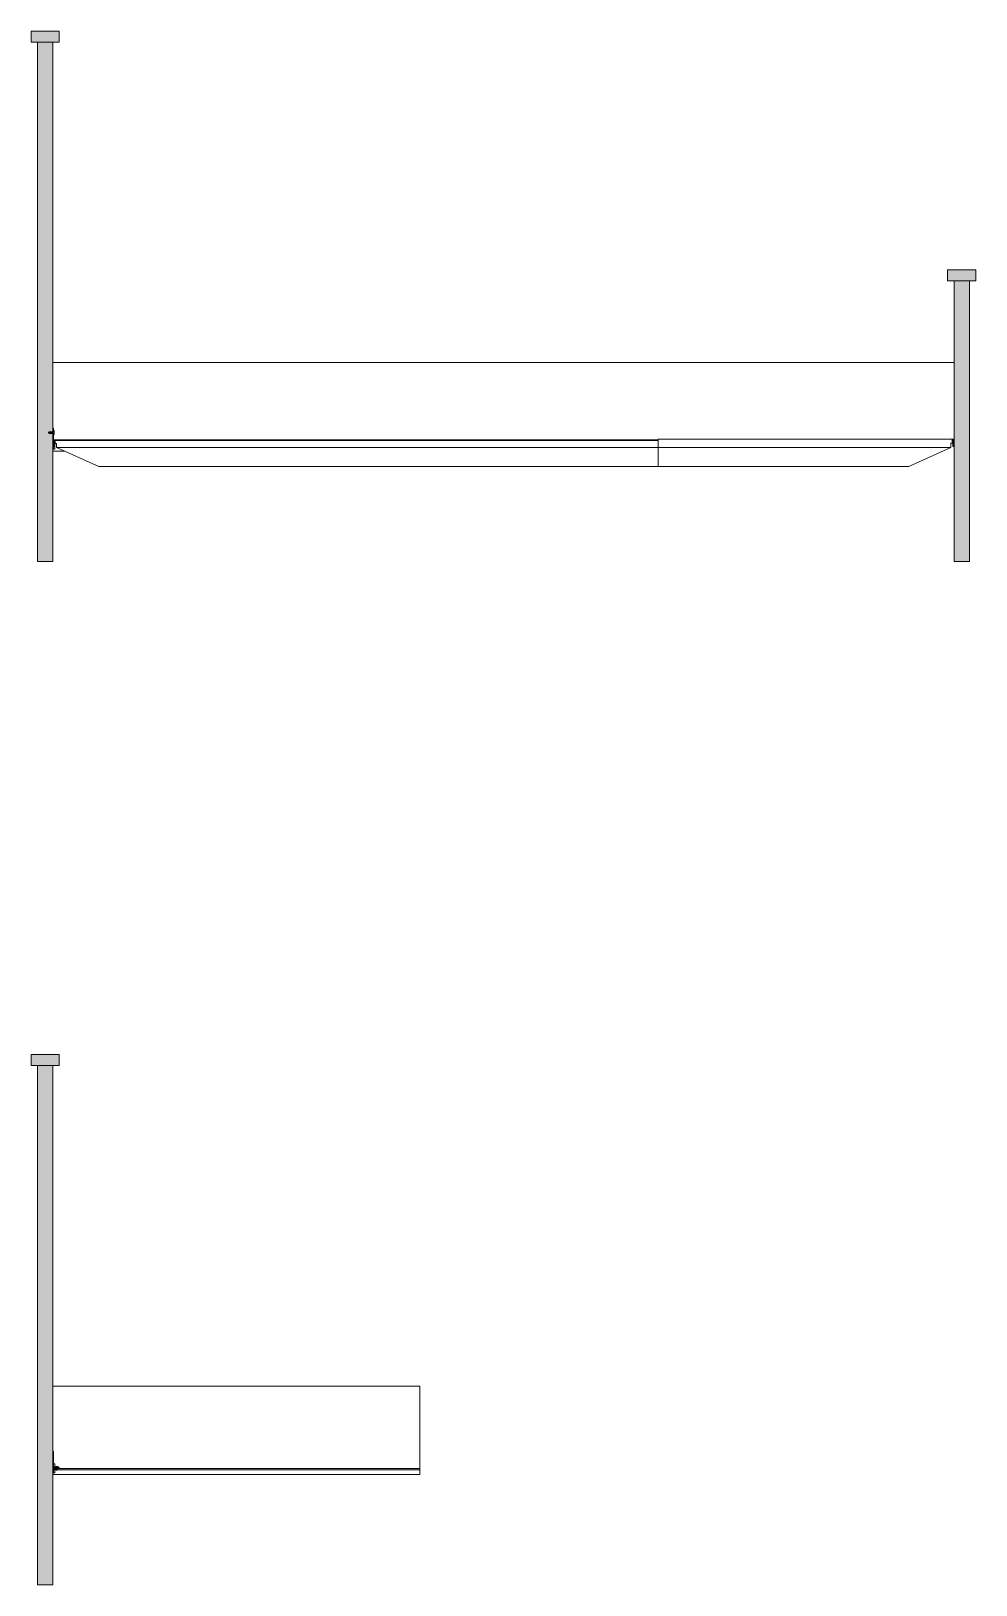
# Model space of a CAD drawing. Header units: metres. Extents: x -27.1 to 47.9, y -10.7 to 6.6.
# Drawn here: x -20.135 to -17.996, y -2.294 to 1.222 of the extents above; entities that cross this region are included whole.
import ezdxf

# ---------------------------------------------------------------- set-up
doc = ezdxf.new("R2010")
doc.units = ezdxf.units.M
doc.header["$MEASUREMENT"] = 0
doc.layers.add('A-ELEV-MBE_Num_Penna__7', color=7, linetype='Continuous', lineweight=18)
doc.layers.add('A-SECT-MCUT_Num_Penna__1', color=7, linetype='Continuous', lineweight=18, true_color=0xd1d2d4)

msp = doc.modelspace()

# ---------------------------------------------------------------- hatches: boundary and pattern name
at = {"layer": 'A-SECT-MCUT_Num_Penna__1', "linetype": 'Continuous', "lineweight": 18, "true_color": 0xd1d2d4}
for points in [[(-20.0708, 1.2215), (-20.1348, 1.2215), (-20.1348, 1.1965), (-20.0708, 1.1965)], [(-20.0853, 0.3116), (-20.095, 0.3116), (-20.095, 0.3145), (-20.0853, 0.3145), (-20.0853, 1.1965), (-20.1203, 1.1965), (-20.1203, 0.0215), (-20.0853, 0.0215)], [(-17.9958, 0.6815), (-18.0598, 0.6815), (-18.0598, 0.6565), (-17.9958, 0.6565)], [(-18.0103, 0.6565), (-18.0453, 0.6565), (-18.0453, 0.0215), (-18.0103, 0.0215)], [(-20.0838, 0.3235), (-20.0853, 0.3235), (-20.0853, 0.3156), (-20.0838, 0.3156)], [(-20.0838, 0.3106), (-20.0853, 0.3106), (-20.0853, 0.2754), (-20.0838, 0.2754)], [(-18.7148, 0.2966), (-20.0828, 0.2966), (-20.0828, 0.2814), (-20.0818, 0.2814), (-20.0818, 0.2952), (-18.7148, 0.2952)], [(-20.0808, 0.2952), (-20.0813, 0.2952), (-20.0813, 0.2754), (-20.0808, 0.2754)], [(-20.0708, -1.0938), (-20.1348, -1.0938), (-20.1348, -1.1188), (-20.0708, -1.1188)], [(-20.0853, -1.1188), (-20.1203, -1.1188), (-20.1203, -2.2938), (-20.0853, -2.2938)], [(-20.0838, -2.0178), (-20.0853, -2.0178), (-20.0853, -2.0302), (-20.0783, -2.0302), (-20.0783, -2.0282), (-20.0838, -2.0282)], [(-20.0783, -2.0302), (-20.082, -2.0302), (-20.082, -2.0332), (-20.0783, -2.0332)], [(-20.0754, -2.0282), (-20.0754, -2.0302), (-20.0708, -2.0302), (-20.0708, -2.0282)], [(-19.2544, -2.0302), (-20.0754, -2.0302), (-20.0754, -2.0332), (-19.2544, -2.0332)]]:
    msp.add_hatch(color=254, dxfattribs=at).paths.add_polyline_path(points)

# ---------------------------------------------------------------- linework, layer by layer
at = {"layer": 'A-ELEV-MBE_Num_Penna__7', "color": 7, "linetype": 'Continuous', "lineweight": 18}
for p, q in [((-20.1348, 1.1965), (-20.1348, 1.2215)), ((-20.1348, 1.1965), (-20.0708, 1.1965)), ((-20.1203, 1.1965), (-20.0853, 1.1965)), ((-20.0708, 1.1965), (-20.0708, 1.2215)), ((-18.0598, 0.6565), (-18.0598, 0.6815)), ((-17.9958, 0.6565), (-17.9958, 0.6815)), ((-18.0598, 0.6565), (-17.9958, 0.6565)), ((-18.0453, 0.6565), (-18.0103, 0.6565)), ((-20.0853, 0.4715), (-18.0453, 0.4715)), ((-20.0853, 0.3235), (-20.0838, 0.3235)), ((-20.0838, 0.3156), (-20.0838, 0.3235)), ((-20.0828, 0.3176), (-20.0838, 0.3176)), ((-20.0838, 0.3176), (-20.0838, 0.3156)), ((-20.095, 0.3116), (-20.095, 0.3145)), ((-20.0937, 0.3155), (-20.0923, 0.3106)), ((-20.0922, 0.3155), (-20.0908, 0.3106)), ((-20.0907, 0.3155), (-20.0893, 0.3106)), ((-20.0892, 0.3155), (-20.0878, 0.3106)), ((-20.0877, 0.3155), (-20.0863, 0.3106)), ((-20.0838, 0.3156), (-20.0853, 0.3156)), ((-20.0838, 0.3106), (-20.0853, 0.3106)), ((-20.0838, 0.3156), (-20.0848, 0.3145)), ((-20.0838, 0.3106), (-20.0848, 0.3116)), ((-20.0838, 0.3006), (-20.0838, 0.3106)), ((-20.0838, 0.3086), (-20.0838, 0.3106)), ((-20.0828, 0.3086), (-20.0838, 0.3086)), ((-20.0838, 0.2754), (-20.0838, 0.3006)), ((-20.0838, 0.2952), (-20.0828, 0.2952)), ((-20.0828, 0.3136), (-20.0833, 0.3131)), ((-20.0833, 0.3131), (-20.0828, 0.3126)), ((-20.0813, 0.2952), (-20.0813, 0.2754)), ((-20.0808, 0.2952), (-20.0808, 0.2754)), ((-20.0803, 0.2883), (-20.0803, 0.2952)), ((-20.0803, 0.2883), (-20.0768, 0.2883)), ((-20.0768, 0.2883), (-20.0768, 0.2798)), ((-18.7148, 0.298), (-18.0468, 0.298)), ((-18.7148, 0.298), (-18.7148, 0.2366)), ((-18.0493, 0.289), (-18.0528, 0.289)), ((-18.0528, 0.289), (-18.0528, 0.2798)), ((-18.0493, 0.289), (-18.0493, 0.2966)), ((-18.0493, 0.2966), (-18.0478, 0.2966)), ((-18.0478, 0.2814), (-18.0478, 0.298)), ((-18.0468, 0.2814), (-18.0478, 0.2814)), ((-18.0468, 0.298), (-18.0468, 0.2814)), ((-20.0838, 0.2754), (-20.0853, 0.2754)), ((-20.0853, 0.2715), (-20.0585, 0.2715)), ((-20.0808, 0.2754), (-20.0838, 0.2754)), ((-20.0768, 0.2798), (-18.0528, 0.2798)), ((-20.0768, 0.2798), (-19.9816, 0.2366)), ((-18.0528, 0.2798), (-18.1479, 0.2366)), ((-19.9816, 0.2366), (-18.1479, 0.2366)), ((-20.1203, 0.0215), (-20.0853, 0.0215)), ((-18.0453, 0.0215), (-18.0103, 0.0215)), ((-20.1348, -1.1188), (-20.1348, -1.0938)), ((-20.1348, -1.1188), (-20.0708, -1.1188)), ((-20.1203, -1.1188), (-20.0853, -1.1188)), ((-20.0708, -1.1188), (-20.0708, -1.0938)), ((-20.0853, -1.8438), (-19.2544, -1.8438)), ((-19.2544, -1.8438), (-19.2544, -2.0438)), ((-20.0853, -2.0399), (-20.0853, -1.9918)), ((-20.0853, -1.9918), (-20.0838, -1.9918)), ((-20.0838, -2.0282), (-20.0838, -1.9918)), ((-20.0838, -2.0178), (-20.0853, -2.0178)), ((-20.0783, -2.0302), (-20.0853, -2.0302)), ((-20.0838, -2.0201), (-20.0808, -2.0201)), ((-20.0838, -2.0282), (-20.0738, -2.0282)), ((-20.0838, -2.0399), (-20.0838, -2.0302)), ((-20.082, -2.0302), (-20.082, -2.0332)), ((-20.082, -2.0332), (-20.0783, -2.0332)), ((-20.0808, -2.0201), (-20.0808, -2.0282)), ((-20.0808, -2.0332), (-20.0808, -2.0399)), ((-20.0783, -2.0282), (-20.0783, -2.0334)), ((-20.0783, -2.0297), (-20.0754, -2.029)), ((-20.0783, -2.0304), (-20.0754, -2.0297)), ((-20.0783, -2.0302), (-20.0783, -2.0332)), ((-20.0783, -2.0312), (-20.0754, -2.0305)), ((-20.0783, -2.0319), (-20.0754, -2.0312)), ((-20.0783, -2.0327), (-20.0754, -2.032)), ((-20.0783, -2.0334), (-20.0754, -2.0327)), ((-20.0779, -2.0344), (-20.0783, -2.0334)), ((-20.0768, -2.0344), (-20.0779, -2.0344)), ((-20.0768, -2.0344), (-20.0757, -2.0344)), ((-20.0757, -2.0344), (-20.0754, -2.0334)), ((-20.0754, -2.0282), (-20.0754, -2.0334)), ((-20.0754, -2.0302), (-19.2544, -2.0302)), ((-20.0708, -2.0302), (-20.0754, -2.0302)), ((-20.0754, -2.0302), (-20.0754, -2.0332)), ((-20.0754, -2.0332), (-19.2544, -2.0332)), ((-20.0754, -2.0332), (-20.0743, -2.0332)), ((-20.0738, -2.0282), (-20.0708, -2.0282)), ((-20.0708, -2.0282), (-20.0708, -2.0302)), ((-20.0838, -2.0399), (-20.0853, -2.0399)), ((-20.0853, -2.0438), (-19.2544, -2.0438)), ((-20.0808, -2.0399), (-20.0838, -2.0399)), ((-20.1203, -2.2938), (-20.0853, -2.2938))]:
    msp.add_line(p, q, dxfattribs=at)
at = {"layer": 'A-ELEV-MBE_Num_Penna__7', "color": 7, "linetype": 'Continuous', "lineweight": 18, "flags": 128}
for points in [[(-20.1348, 1.2215), (-20.0708, 1.2215)], [(-20.1203, 0.0215), (-20.1203, 1.1965)], [(-20.0853, 1.1965), (-20.0853, 0.3145)], [(-18.0598, 0.6815), (-17.9958, 0.6815)], [(-18.0453, 0.0215), (-18.0453, 0.6565)], [(-18.0103, 0.6565), (-18.0103, 0.0215)], [(-20.0828, 0.3176), (-20.0828, 0.3136)], [(-20.095, 0.3145), (-20.0848, 0.3145)], [(-20.0848, 0.3116), (-20.095, 0.3116)], [(-20.0853, 0.3116), (-20.0853, 0.0215)], [(-20.0828, 0.3126), (-20.0828, 0.3086)], [(-18.7148, 0.2952), (-20.0818, 0.2952), (-20.0818, 0.2814), (-20.0828, 0.2814), (-20.0828, 0.2966), (-18.7148, 0.2966)], [(-20.1348, -1.0938), (-20.0708, -1.0938)], [(-20.1203, -2.2938), (-20.1203, -1.1188)], [(-20.0853, -1.1188), (-20.0853, -2.2938)]]:
    msp.add_lwpolyline(points, dxfattribs=at)
msp.add_lwpolyline([(-20.0803, -2.0261), (-20.0733, -2.0261), (-20.0733, -2.0282), (-20.0803, -2.0282)], close=True, dxfattribs=at)

doc.saveas('drawing.dxf')
